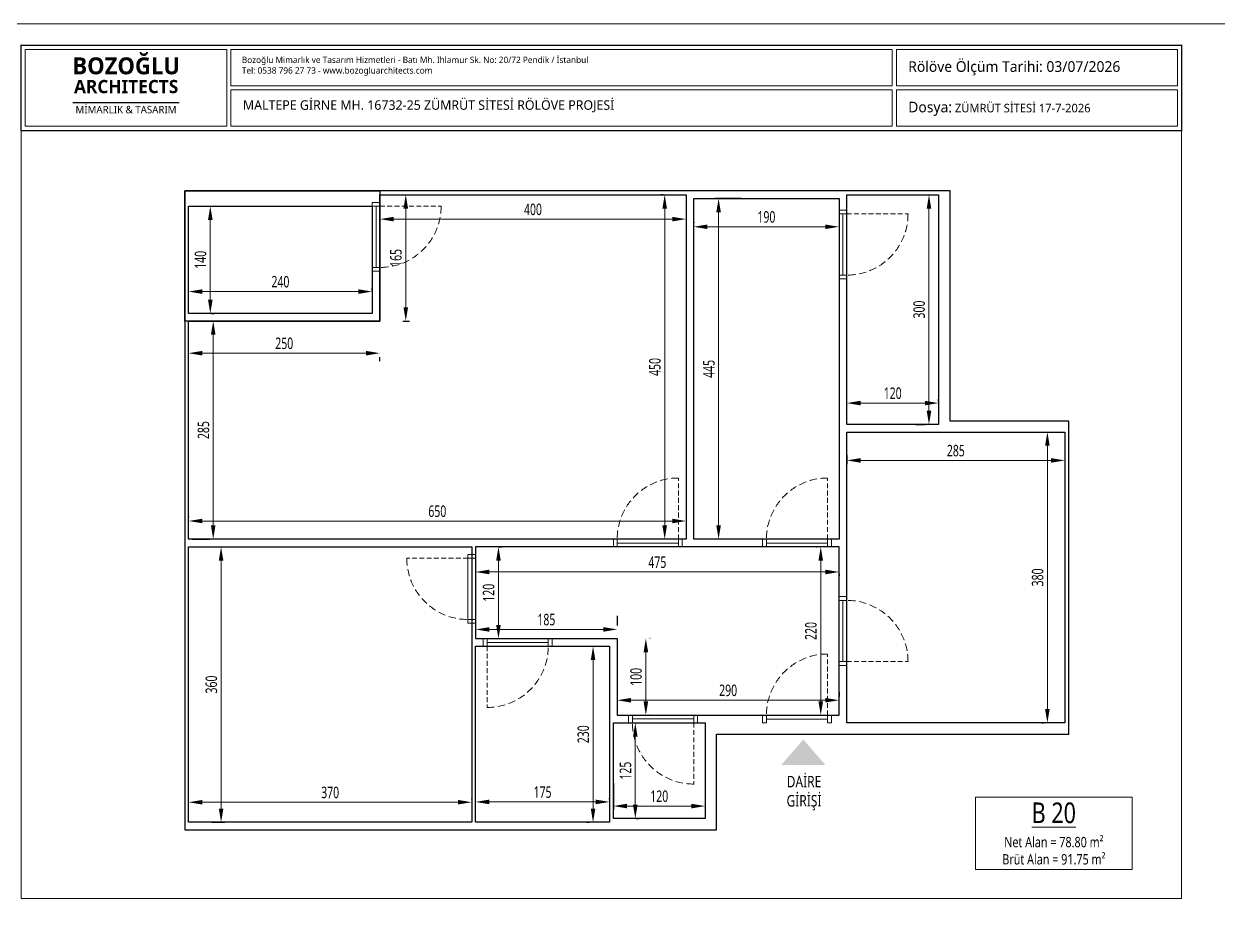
# Model space of a CAD drawing. Header units: metres. Extents: x 41905 to 73816, y -45641 to -42980.
# Drawn here: x 69031 to 70592, y -44137 to -42980 of the extents above; entities that cross this region are included whole.
import ezdxf

# ---------------------------------------------------------------- set-up
doc = ezdxf.new("R2010")
doc.units = ezdxf.units.M
doc.linetypes.add('HIDDEN2', pattern=[4.7625, 3.175, -1.5875])
for name, color, linetype, lineweight in [('A ALAN BRÜT', 5, 'Continuous', 30), ('A ANTET', 7, 'Continuous', 13), ('A DUVAR', 7, 'Continuous', 30), ('A KAPI', 11, 'Continuous', 13), ('A KAPI KESİK', 11, 'HIDDEN2', 13), ('A YAZI', 7, 'Continuous', 13)]:
    doc.layers.add(name, color=color, linetype=linetype, lineweight=lineweight)
for name, color, linetype, lineweight, true_color in [('A GİRİŞ OKU', 1, 'Continuous', 13, 0xff0000), ('A YAZDIRMA', 7, 'Continuous', 13, 0x848484), ('A ÖLÇÜ DIŞ', 1, 'Continuous', 13, 0xff0000)]:
    doc.layers.add(name, color=color, linetype=linetype, lineweight=lineweight, true_color=true_color)
doc.styles.add('HİB NORMAL', font='segoeui.ttf')
doc.styles.add('HİB Segoe Bold', font='segoeuib.ttf', dxfattribs={"width": 0.8})
doc.styles.add('HİB SEGOE Normal .7', font='segoeui.ttf', dxfattribs={"width": 0.7})
doc.styles.add('HİB Segoe Semilight .7', font='segoeuisl.ttf', dxfattribs={"width": 0.7})
doc.dimstyles.new('HİB New', dxfattribs={"dimtxt": 12, "dimasz": 18, "dimexe": 5, "dimexo": 30, "dimgap": 5, "dimtad": 1, "dimdec": 0, "dimzin": 0, "dimdsep": 46, "dimtxsty": 'HİB Segoe Semilight .7', "dimcen": 0.09, "dimclrd": 256, "dimclre": 256, "dimclrt": 256, "dimadec": 0, "dimazin": 0, "dimtfac": 1, "dimtdec": 4, "dimtix": 1, "dimtofl": 0, "dimtmove": 0, "dimatfit": 3, "dimfxl": 30, "dimfxlon": 1, "dimtvp": 1, "dimtolj": 1, "dimtzin": 0, "dimlwd": -1, "dimlwe": -3, "dimarcsym": 0})

# ---------------------------------------------------------------- blocks, each defined once
blk = doc.blocks.new('safsafsaf')
at = {"layer": 'A ANTET', "linetype": 'ByBlock', "ltscale": 100}
blk.add_line((49168, -37858.9), (52997.3, -37858.9), dxfattribs=at)
at = {"layer": 'A ANTET', "linetype": 'ByBlock', "ltscale": 100, "const_width": 4.22}
blk.add_lwpolyline([(49168, -37858.9), (52997.3, -37858.9), (52997.3, -38140.5), (49168, -38140.5)], close=True, dxfattribs=at)
at = {"layer": 'A ANTET', "linetype": 'ByBlock', "ltscale": 100}
for points in [[(52997.3, -40674.5), (49168, -40674.5), (49168, -37858.9), (52997.3, -37858.9)], [(49182.1, -37873), (49846.6, -37873), (49846.6, -38126.4), (49182.1, -38126.4)], [(49860.6, -37873), (52042.3, -37873), (52042.3, -37992.7), (49860.6, -37992.7)], [(52056.4, -37992.7), (52983.2, -37992.7), (52983.2, -37873), (52056.4, -37873)], [(49860.6, -38006.7), (52042.3, -38006.7), (52042.3, -38126.4), (49860.6, -38126.4)], [(52056.4, -38126.4), (52983.2, -38126.4), (52983.2, -38006.7), (52056.4, -38006.7)]]:
    blk.add_lwpolyline(points, close=True, dxfattribs=at)
blk.add_lwpolyline([(49337.9, -38048.6, 3.72, 3.72, 0), (49690.6, -38048.6, 0, 0, 0)], format="xyseb", dxfattribs=at)
at = {"layer": 'A YAZDIRMA', "linetype": 'ByBlock', "ltscale": 100}
blk.add_lwpolyline([(53278.8, -40744.9), (53278.8, -37788.5), (49097.6, -37788.5), (49097.6, -40744.9)], close=True, dxfattribs=at)
at = {"layer": 'A ANTET', "linetype": 'ByBlock', "ltscale": 100, "attachment_point": 1, "line_spacing_factor": 0.8, "style": 'HİB NORMAL'}
for s, insert, char_height, width in [('\\pxqc;{\\fSegoe UI Semibold|b0|i0|c162|p34;BOZOĞLU\\P\\pxqc;\\H0.7833x;ARCHITECTS\\P\\pxqc;\\H1.0213x;}', (49326, -37899.2), 55.749, 377.662), ('\\pxi-3,l4.25,qc,t4.25;MİMARLIK & TASARIM', (49291.1, -38059.2), 24.623, 415.716)]:
    blk.add_mtext(s, dxfattribs=dict(at, insert=insert, char_height=char_height, width=width))
at = {"layer": 'A ANTET', "linetype": 'ByBlock', "ltscale": 100, "attachment_point": 1, "style": 'HİB NORMAL'}
for s, insert, char_height, width in [('\\A1;\\pxql;Bozoğlu Mimarlık ve Tasarım Hizmetleri - Batı Mh. Ihlamur Sk. No: 20/72 Pendik / İstanbul\\PTel: 0538 796 27 73 - www.bozogluarchitects.com', (49896.5, -37896.8), 20.906, 1289.576), ('\\pxql;MALTEPE GİRNE MH. 16732-25 ZÜMRÜT SİTESİ RÖLÖVE PROJESİ', (49900, -38040.7), 31.359, 1361.276)]:
    blk.add_mtext(s, dxfattribs=dict(at, insert=insert, char_height=char_height, width=width))
at = {"layer": 'A ANTET', "color": 0, "linetype": 'ByBlock', "ltscale": 100, "char_height": 35.195, "width": 810.705, "attachment_point": 7, "style": 'HİB NORMAL'}
for s, insert in [('\\pxql;Rölöve Ölçüm Tarihi: 03/07/2026', (52095.2, -37958.7)), ('\\pxql;Dosya:{\\H0.8019x; ZÜMRÜT SİTESİ 17-7-2026}', (52095.2, -38092.4))]:
    blk.add_mtext(s, dxfattribs=dict(at, insert=insert))
blk = doc.blocks.new('*D18162')
at = {"layer": 'A ÖLÇÜ DIŞ', "lineweight": -3, "ltscale": 0.5}
for p, q in [((69246.4, -43623.3), (69246.4, -43624.6)), ((69896.4, -43623.3), (69896.4, -43624.6))]:
    blk.add_line(p, q, dxfattribs=at)
at = {"layer": 'A ÖLÇÜ DIŞ', "ltscale": 0.5}
blk.add_line((69264.4, -43629.6), (69878.4, -43629.6), dxfattribs=at)
at = {"layer": 'A ÖLÇÜ DIŞ'}
for points in [[(69264.4, -43626.6), (69264.4, -43632.6), (69246.4, -43629.6)], [(69878.4, -43632.6), (69878.4, -43626.6), (69896.4, -43629.6)]]:
    blk.add_solid(points, dxfattribs=at)
at = {"layer": 'Defpoints', "color": 0}
for p in [(69896.4, -43629.6), (69246.4, -43653.3), (69896.4, -43653.3)]:
    blk.add_point(p, dxfattribs=at)
at = {"layer": 'A ÖLÇÜ DIŞ', "ltscale": 0.5, "insert": (69571.4, -43616.9), "char_height": 15, "attachment_point": 5, "style": 'HİB SEGOE Normal .7'}
blk.add_mtext('\\A1;650', dxfattribs=at)
blk = doc.blocks.new('*D18163')
at = {"layer": 'A ÖLÇÜ DIŞ', "lineweight": -3, "ltscale": 0.5}
for p, q in [((69866.4, -43203.3), (69863.5, -43203.3)), ((69866.4, -43653.3), (69863.5, -43653.3))]:
    blk.add_line(p, q, dxfattribs=at)
at = {"layer": 'A ÖLÇÜ DIŞ', "ltscale": 0.5}
blk.add_line((69868.5, -43635.3), (69868.5, -43221.3), dxfattribs=at)
at = {"layer": 'A ÖLÇÜ DIŞ'}
for points in [[(69871.5, -43221.3), (69865.5, -43221.3), (69868.5, -43203.3)], [(69865.5, -43635.3), (69871.5, -43635.3), (69868.5, -43653.3)]]:
    blk.add_solid(points, dxfattribs=at)
at = {"layer": 'Defpoints', "color": 0}
for p in [(69868.5, -43203.3), (69896.4, -43203.3), (69896.4, -43653.3)]:
    blk.add_point(p, dxfattribs=at)
at = {"layer": 'A ÖLÇÜ DIŞ', "ltscale": 0.5, "insert": (69855.7, -43428.3), "char_height": 15, "attachment_point": 5, "rotation": 90, "style": 'HİB SEGOE Normal .7'}
blk.add_mtext('\\A1;450', dxfattribs=at)
blk = doc.blocks.new('*D18164')
at = {"layer": 'A ÖLÇÜ DIŞ', "lineweight": -3, "ltscale": 0.5}
for p, q in [((69496.4, -43233.3), (69496.4, -43240.1)), ((69896.4, -43233.3), (69896.4, -43240.1))]:
    blk.add_line(p, q, dxfattribs=at)
at = {"layer": 'A ÖLÇÜ DIŞ', "ltscale": 0.5}
blk.add_line((69878.4, -43235.1), (69514.4, -43235.1), dxfattribs=at)
at = {"layer": 'A ÖLÇÜ DIŞ'}
for points in [[(69514.4, -43232.1), (69514.4, -43238.1), (69496.4, -43235.1)], [(69878.4, -43238.1), (69878.4, -43232.1), (69896.4, -43235.1)]]:
    blk.add_solid(points, dxfattribs=at)
at = {"layer": 'Defpoints', "color": 0}
for p in [(69496.4, -43203.3), (69896.4, -43203.3), (69496.4, -43235.1)]:
    blk.add_point(p, dxfattribs=at)
at = {"layer": 'A ÖLÇÜ DIŞ', "ltscale": 0.5, "insert": (69696.4, -43222.4), "char_height": 15, "attachment_point": 5, "style": 'HİB SEGOE Normal .7'}
blk.add_mtext('\\A1;400', dxfattribs=at)
blk = doc.blocks.new('*D18165')
at = {"layer": 'A ÖLÇÜ DIŞ', "lineweight": -3, "ltscale": 0.5}
for p, q in [((69526.4, -43203.3), (69535.2, -43203.3)), ((69526.4, -43368.3), (69535.2, -43368.3))]:
    blk.add_line(p, q, dxfattribs=at)
at = {"layer": 'A ÖLÇÜ DIŞ', "ltscale": 0.5}
blk.add_line((69530.2, -43221.3), (69530.2, -43350.3), dxfattribs=at)
at = {"layer": 'A ÖLÇÜ DIŞ'}
for points in [[(69533.2, -43221.3), (69527.2, -43221.3), (69530.2, -43203.3)], [(69527.2, -43350.3), (69533.2, -43350.3), (69530.2, -43368.3)]]:
    blk.add_solid(points, dxfattribs=at)
at = {"layer": 'Defpoints', "color": 0}
for p in [(69496.4, -43203.3), (69496.4, -43368.3), (69530.2, -43368.3)]:
    blk.add_point(p, dxfattribs=at)
at = {"layer": 'A ÖLÇÜ DIŞ', "ltscale": 0.5, "insert": (69517.4, -43285.8), "char_height": 15, "attachment_point": 5, "rotation": 90, "style": 'HİB SEGOE Normal .7'}
blk.add_mtext('\\A1;165', dxfattribs=at)
blk = doc.blocks.new('*D18166')
at = {"layer": 'A ÖLÇÜ DIŞ', "lineweight": -3, "ltscale": 0.5}
for p, q in [((69246.4, -43420.6), (69246.4, -43415.3)), ((69496.4, -43420.6), (69496.4, -43415.3))]:
    blk.add_line(p, q, dxfattribs=at)
at = {"layer": 'A ÖLÇÜ DIŞ', "ltscale": 0.5}
blk.add_line((69478.4, -43410.3), (69264.4, -43410.3), dxfattribs=at)
at = {"layer": 'A ÖLÇÜ DIŞ'}
for points in [[(69264.4, -43407.3), (69264.4, -43413.3), (69246.4, -43410.3)], [(69478.4, -43413.3), (69478.4, -43407.3), (69496.4, -43410.3)]]:
    blk.add_solid(points, dxfattribs=at)
at = {"layer": 'Defpoints', "color": 0}
for p in [(69246.4, -43390.6), (69496.4, -43390.6), (69246.4, -43410.3)]:
    blk.add_point(p, dxfattribs=at)
at = {"layer": 'A ÖLÇÜ DIŞ', "ltscale": 0.5, "insert": (69371.4, -43397.5), "char_height": 15, "attachment_point": 5, "style": 'HİB SEGOE Normal .7'}
blk.add_mtext('\\A1;250', dxfattribs=at)
blk = doc.blocks.new('*D18167')
at = {"layer": 'A ÖLÇÜ DIŞ', "lineweight": -3, "ltscale": 0.5}
for p, q in [((69246.4, -43328.3), (69246.4, -43324.8)), ((69486.4, -43328.3), (69486.4, -43324.8))]:
    blk.add_line(p, q, dxfattribs=at)
at = {"layer": 'A ÖLÇÜ DIŞ', "ltscale": 0.5}
blk.add_line((69264.4, -43329.8), (69468.4, -43329.8), dxfattribs=at)
at = {"layer": 'A ÖLÇÜ DIŞ'}
for points in [[(69264.4, -43326.8), (69264.4, -43332.8), (69246.4, -43329.8)], [(69468.4, -43332.8), (69468.4, -43326.8), (69486.4, -43329.8)]]:
    blk.add_solid(points, dxfattribs=at)
at = {"layer": 'Defpoints', "color": 0}
for p in [(69486.4, -43329.8), (69246.4, -43358.3), (69486.4, -43358.3)]:
    blk.add_point(p, dxfattribs=at)
at = {"layer": 'A ÖLÇÜ DIŞ', "ltscale": 0.5, "insert": (69366.4, -43317), "char_height": 15, "attachment_point": 5, "style": 'HİB SEGOE Normal .7'}
blk.add_mtext('\\A1;240', dxfattribs=at)
blk = doc.blocks.new('*D18168')
at = {"layer": 'A ÖLÇÜ DIŞ', "lineweight": -3, "ltscale": 0.5}
for p, q in [((69276.4, -43218.3), (69279.8, -43218.3)), ((69276.4, -43358.3), (69279.8, -43358.3))]:
    blk.add_line(p, q, dxfattribs=at)
at = {"layer": 'A ÖLÇÜ DIŞ', "ltscale": 0.5}
blk.add_line((69274.8, -43236.3), (69274.8, -43340.3), dxfattribs=at)
at = {"layer": 'A ÖLÇÜ DIŞ'}
for points in [[(69277.8, -43236.3), (69271.8, -43236.3), (69274.8, -43218.3)], [(69271.8, -43340.3), (69277.8, -43340.3), (69274.8, -43358.3)]]:
    blk.add_solid(points, dxfattribs=at)
at = {"layer": 'Defpoints', "color": 0}
for p in [(69246.4, -43218.3), (69246.4, -43358.3), (69274.8, -43358.3)]:
    blk.add_point(p, dxfattribs=at)
at = {"layer": 'A ÖLÇÜ DIŞ', "ltscale": 0.5, "insert": (69262, -43288.3), "char_height": 15, "attachment_point": 5, "rotation": 90, "style": 'HİB SEGOE Normal .7'}
blk.add_mtext('\\A1;140', dxfattribs=at)
blk = doc.blocks.new('*D18169')
at = {"layer": 'A ÖLÇÜ DIŞ', "lineweight": -3, "ltscale": 0.5}
for p, q in [((69906.4, -43238.9), (69906.4, -43240.1)), ((70096.4, -43238.9), (70096.4, -43240.1))]:
    blk.add_line(p, q, dxfattribs=at)
at = {"layer": 'A ÖLÇÜ DIŞ', "ltscale": 0.5}
blk.add_line((69924.4, -43245.1), (70078.4, -43245.1), dxfattribs=at)
at = {"layer": 'A ÖLÇÜ DIŞ'}
for points in [[(69924.4, -43242.1), (69924.4, -43248.1), (69906.4, -43245.1)], [(70078.4, -43248.1), (70078.4, -43242.1), (70096.4, -43245.1)]]:
    blk.add_solid(points, dxfattribs=at)
at = {"layer": 'Defpoints', "color": 0}
for p in [(70096.4, -43245.1), (69906.4, -43268.9), (70096.4, -43268.9)]:
    blk.add_point(p, dxfattribs=at)
at = {"layer": 'A ÖLÇÜ DIŞ', "ltscale": 0.5, "insert": (70001.4, -43232.3), "char_height": 15, "attachment_point": 5, "style": 'HİB SEGOE Normal .7'}
blk.add_mtext('\\A1;190', dxfattribs=at)
blk = doc.blocks.new('*D18170')
at = {"layer": 'A ÖLÇÜ DIŞ', "lineweight": -3, "ltscale": 0.5}
for p, q in [((69968.9, -43208.3), (69933.9, -43208.3)), ((69968.9, -43653.3), (69933.9, -43653.3))]:
    blk.add_line(p, q, dxfattribs=at)
at = {"layer": 'A ÖLÇÜ DIŞ', "ltscale": 0.5}
blk.add_line((69938.9, -43635.3), (69938.9, -43226.3), dxfattribs=at)
at = {"layer": 'A ÖLÇÜ DIŞ'}
for points in [[(69941.9, -43226.3), (69935.9, -43226.3), (69938.9, -43208.3)], [(69935.9, -43635.3), (69941.9, -43635.3), (69938.9, -43653.3)]]:
    blk.add_solid(points, dxfattribs=at)
at = {"layer": 'Defpoints', "color": 0}
for p in [(69938.9, -43208.3), (70096.4, -43208.3), (70096.4, -43653.3)]:
    blk.add_point(p, dxfattribs=at)
at = {"layer": 'A ÖLÇÜ DIŞ', "ltscale": 0.5, "insert": (69926.3, -43430.8), "char_height": 15, "attachment_point": 5, "rotation": 90, "style": 'HİB SEGOE Normal .7'}
blk.add_mtext('\\A1;445', dxfattribs=at)
blk = doc.blocks.new('*D18171')
at = {"layer": 'A ÖLÇÜ DIŞ', "lineweight": -3, "ltscale": 0.5}
for p, q in [((70196.4, -43203.3), (70208.8, -43203.3)), ((70196.4, -43503.3), (70208.8, -43503.3))]:
    blk.add_line(p, q, dxfattribs=at)
at = {"layer": 'A ÖLÇÜ DIŞ', "ltscale": 0.5}
blk.add_line((70213.8, -43221.3), (70213.8, -43485.3), dxfattribs=at)
at = {"layer": 'A ÖLÇÜ DIŞ'}
for points in [[(70216.8, -43221.3), (70210.8, -43221.3), (70213.8, -43203.3)], [(70210.8, -43485.3), (70216.8, -43485.3), (70213.8, -43503.3)]]:
    blk.add_solid(points, dxfattribs=at)
at = {"layer": 'Defpoints', "color": 0}
for p in [(70226.4, -43203.3), (70213.8, -43503.3), (70226.4, -43503.3)]:
    blk.add_point(p, dxfattribs=at)
at = {"layer": 'A ÖLÇÜ DIŞ', "ltscale": 0.5, "insert": (70201, -43353.3), "char_height": 15, "attachment_point": 5, "rotation": 90, "style": 'HİB SEGOE Normal .7'}
blk.add_mtext('\\A1;300', dxfattribs=at)
blk = doc.blocks.new('*D18172')
at = {"layer": 'A ÖLÇÜ DIŞ', "lineweight": -3, "ltscale": 0.5}
for p, q in [((70106.4, -43473.3), (70106.4, -43470.5)), ((70226.4, -43473.3), (70226.4, -43470.5))]:
    blk.add_line(p, q, dxfattribs=at)
at = {"layer": 'A ÖLÇÜ DIŞ', "ltscale": 0.5}
blk.add_line((70124.4, -43475.5), (70208.4, -43475.5), dxfattribs=at)
at = {"layer": 'A ÖLÇÜ DIŞ'}
for points in [[(70124.4, -43472.5), (70124.4, -43478.5), (70106.4, -43475.5)], [(70208.4, -43478.5), (70208.4, -43472.5), (70226.4, -43475.5)]]:
    blk.add_solid(points, dxfattribs=at)
at = {"layer": 'Defpoints', "color": 0}
for p in [(70226.4, -43475.5), (70106.4, -43503.3), (70226.4, -43503.3)]:
    blk.add_point(p, dxfattribs=at)
at = {"layer": 'A ÖLÇÜ DIŞ', "ltscale": 0.5, "insert": (70166.4, -43462.7), "char_height": 15, "attachment_point": 5, "style": 'HİB SEGOE Normal .7'}
blk.add_mtext('\\A1;120', dxfattribs=at)
blk = doc.blocks.new('*D18173')
at = {"layer": 'A ÖLÇÜ DIŞ', "lineweight": -3, "ltscale": 0.5}
for p, q in [((70106.4, -43543.3), (70106.4, -43555.4)), ((70391.4, -43543.3), (70391.4, -43555.4))]:
    blk.add_line(p, q, dxfattribs=at)
at = {"layer": 'A ÖLÇÜ DIŞ', "ltscale": 0.5}
blk.add_line((70124.4, -43550.4), (70373.4, -43550.4), dxfattribs=at)
at = {"layer": 'A ÖLÇÜ DIŞ'}
for points in [[(70124.4, -43547.4), (70124.4, -43553.4), (70106.4, -43550.4)], [(70373.4, -43553.4), (70373.4, -43547.4), (70391.4, -43550.4)]]:
    blk.add_solid(points, dxfattribs=at)
at = {"layer": 'Defpoints', "color": 0}
for p in [(70106.4, -43513.3), (70391.4, -43513.3), (70391.4, -43550.4)]:
    blk.add_point(p, dxfattribs=at)
at = {"layer": 'A ÖLÇÜ DIŞ', "ltscale": 0.5, "insert": (70248.9, -43537.7), "char_height": 15, "attachment_point": 5, "style": 'HİB SEGOE Normal .7'}
blk.add_mtext('\\A1;285', dxfattribs=at)
blk = doc.blocks.new('*D18174')
at = {"layer": 'A ÖLÇÜ DIŞ', "lineweight": -3, "ltscale": 0.5}
for p, q in [((70361.4, -43513.3), (70363.5, -43513.3)), ((70361.4, -43893.3), (70363.5, -43893.3))]:
    blk.add_line(p, q, dxfattribs=at)
at = {"layer": 'A ÖLÇÜ DIŞ', "ltscale": 0.5}
blk.add_line((70368.5, -43531.3), (70368.5, -43875.3), dxfattribs=at)
at = {"layer": 'A ÖLÇÜ DIŞ'}
for points in [[(70371.5, -43531.3), (70365.5, -43531.3), (70368.5, -43513.3)], [(70365.5, -43875.3), (70371.5, -43875.3), (70368.5, -43893.3)]]:
    blk.add_solid(points, dxfattribs=at)
at = {"layer": 'Defpoints', "color": 0}
for p in [(70391.4, -43513.3), (70368.5, -43893.3), (70391.4, -43893.3)]:
    blk.add_point(p, dxfattribs=at)
at = {"layer": 'A ÖLÇÜ DIŞ', "ltscale": 0.5, "insert": (70355.8, -43703.3), "char_height": 15, "attachment_point": 5, "rotation": 90, "style": 'HİB SEGOE Normal .7'}
blk.add_mtext('\\A1;380', dxfattribs=at)
blk = doc.blocks.new('*D18175')
at = {"layer": 'A ÖLÇÜ DIŞ', "lineweight": -3, "ltscale": 0.5}
for p, q in [((69621.4, -43698.8), (69621.4, -43701.2)), ((70096.4, -43698.8), (70096.4, -43701.2))]:
    blk.add_line(p, q, dxfattribs=at)
at = {"layer": 'A ÖLÇÜ DIŞ', "ltscale": 0.5}
blk.add_line((70078.4, -43696.2), (69639.4, -43696.2), dxfattribs=at)
at = {"layer": 'A ÖLÇÜ DIŞ'}
for points in [[(69639.4, -43693.2), (69639.4, -43699.2), (69621.4, -43696.2)], [(70078.4, -43699.2), (70078.4, -43693.2), (70096.4, -43696.2)]]:
    blk.add_solid(points, dxfattribs=at)
at = {"layer": 'Defpoints', "color": 0}
for p in [(69621.4, -43668.8), (70096.4, -43668.8), (69621.4, -43696.2)]:
    blk.add_point(p, dxfattribs=at)
at = {"layer": 'A ÖLÇÜ DIŞ', "ltscale": 0.5, "insert": (69858.9, -43683.5), "char_height": 15, "attachment_point": 5, "style": 'HİB SEGOE Normal .7'}
blk.add_mtext('\\A1;475', dxfattribs=at)
blk = doc.blocks.new('*D18176')
at = {"layer": 'A ÖLÇÜ DIŞ', "lineweight": -3, "ltscale": 0.5}
for p, q in [((69651.4, -43663.3), (69656.3, -43663.3)), ((69651.4, -43783.3), (69656.3, -43783.3))]:
    blk.add_line(p, q, dxfattribs=at)
at = {"layer": 'A ÖLÇÜ DIŞ', "ltscale": 0.5}
blk.add_line((69651.3, -43681.3), (69651.3, -43765.3), dxfattribs=at)
at = {"layer": 'A ÖLÇÜ DIŞ'}
for points in [[(69654.3, -43681.3), (69648.3, -43681.3), (69651.3, -43663.3)], [(69648.3, -43765.3), (69654.3, -43765.3), (69651.3, -43783.3)]]:
    blk.add_solid(points, dxfattribs=at)
at = {"layer": 'Defpoints', "color": 0}
for p in [(69621.4, -43663.3), (69621.4, -43783.3), (69651.3, -43783.3)]:
    blk.add_point(p, dxfattribs=at)
at = {"layer": 'A ÖLÇÜ DIŞ', "ltscale": 0.5, "insert": (69638.5, -43723.3), "char_height": 15, "attachment_point": 5, "rotation": 90, "style": 'HİB SEGOE Normal .7'}
blk.add_mtext('\\A1;120', dxfattribs=at)
blk = doc.blocks.new('*D18177')
at = {"layer": 'A ÖLÇÜ DIŞ', "lineweight": -3, "ltscale": 0.5}
for p, q in [((69621.4, -43753.3), (69621.4, -43766.3)), ((69806.4, -43753.3), (69806.4, -43766.3))]:
    blk.add_line(p, q, dxfattribs=at)
at = {"layer": 'A ÖLÇÜ DIŞ', "ltscale": 0.5}
blk.add_line((69639.4, -43771.3), (69788.4, -43771.3), dxfattribs=at)
at = {"layer": 'A ÖLÇÜ DIŞ'}
for points in [[(69639.4, -43768.3), (69639.4, -43774.3), (69621.4, -43771.3)], [(69788.4, -43774.3), (69788.4, -43768.3), (69806.4, -43771.3)]]:
    blk.add_solid(points, dxfattribs=at)
at = {"layer": 'Defpoints', "color": 0}
for p in [(69621.4, -43783.3), (69806.4, -43771.3), (69806.4, -43783.3)]:
    blk.add_point(p, dxfattribs=at)
at = {"layer": 'A ÖLÇÜ DIŞ', "ltscale": 0.5, "insert": (69713.9, -43758.5), "char_height": 15, "attachment_point": 5, "style": 'HİB SEGOE Normal .7'}
blk.add_mtext('\\A1;185', dxfattribs=at)
blk = doc.blocks.new('*D18178')
at = {"layer": 'A ÖLÇÜ DIŞ', "lineweight": -3, "ltscale": 0.5}
for p, q in [((69849.6, -43783.3), (69848.9, -43783.3)), ((69849.6, -43883.3), (69848.9, -43883.3))]:
    blk.add_line(p, q, dxfattribs=at)
at = {"layer": 'A ÖLÇÜ DIŞ', "ltscale": 0.5}
blk.add_line((69843.9, -43801.3), (69843.9, -43865.3), dxfattribs=at)
at = {"layer": 'A ÖLÇÜ DIŞ'}
for points in [[(69846.9, -43801.3), (69840.9, -43801.3), (69843.9, -43783.3)], [(69840.9, -43865.3), (69846.9, -43865.3), (69843.9, -43883.3)]]:
    blk.add_solid(points, dxfattribs=at)
at = {"layer": 'Defpoints', "color": 0}
for p in [(69819.6, -43783.3), (69819.6, -43883.3), (69843.9, -43883.3)]:
    blk.add_point(p, dxfattribs=at)
at = {"layer": 'A ÖLÇÜ DIŞ', "ltscale": 0.5, "insert": (69831.1, -43833.3), "char_height": 15, "attachment_point": 5, "rotation": 90, "style": 'HİB SEGOE Normal .7'}
blk.add_mtext('\\A1;100', dxfattribs=at)
blk = doc.blocks.new('*D18179')
at = {"layer": 'A ÖLÇÜ DIŞ', "lineweight": -3, "ltscale": 0.5}
for p, q in [((69806.4, -43853.3), (69806.4, -43858.8)), ((70096.4, -43853.3), (70096.4, -43858.8))]:
    blk.add_line(p, q, dxfattribs=at)
at = {"layer": 'A ÖLÇÜ DIŞ', "ltscale": 0.5}
blk.add_line((69824.4, -43863.8), (70078.4, -43863.8), dxfattribs=at)
at = {"layer": 'A ÖLÇÜ DIŞ'}
for points in [[(69824.4, -43860.8), (69824.4, -43866.8), (69806.4, -43863.8)], [(70078.4, -43866.8), (70078.4, -43860.8), (70096.4, -43863.8)]]:
    blk.add_solid(points, dxfattribs=at)
at = {"layer": 'Defpoints', "color": 0}
for p in [(70096.4, -43863.8), (69806.4, -43883.3), (70096.4, -43883.3)]:
    blk.add_point(p, dxfattribs=at)
at = {"layer": 'A ÖLÇÜ DIŞ', "ltscale": 0.5, "insert": (69951.4, -43851), "char_height": 15, "attachment_point": 5, "style": 'HİB SEGOE Normal .7'}
blk.add_mtext('\\A1;290', dxfattribs=at)
blk = doc.blocks.new('*D18180')
at = {"layer": 'A ÖLÇÜ DIŞ', "lineweight": -3, "ltscale": 0.5}
for p, q in [((70066.4, -43663.3), (70067.4, -43663.3)), ((70066.4, -43883.3), (70067.4, -43883.3))]:
    blk.add_line(p, q, dxfattribs=at)
at = {"layer": 'A ÖLÇÜ DIŞ', "ltscale": 0.5}
blk.add_line((70072.4, -43865.3), (70072.4, -43681.3), dxfattribs=at)
at = {"layer": 'A ÖLÇÜ DIŞ'}
for points in [[(70075.4, -43681.3), (70069.4, -43681.3), (70072.4, -43663.3)], [(70069.4, -43865.3), (70075.4, -43865.3), (70072.4, -43883.3)]]:
    blk.add_solid(points, dxfattribs=at)
at = {"layer": 'Defpoints', "color": 0}
for p in [(70072.4, -43663.3), (70096.4, -43663.3), (70096.4, -43883.3)]:
    blk.add_point(p, dxfattribs=at)
at = {"layer": 'A ÖLÇÜ DIŞ', "ltscale": 0.5, "insert": (70059.6, -43773.3), "char_height": 15, "attachment_point": 5, "rotation": 90, "style": 'HİB SEGOE Normal .7'}
blk.add_mtext('\\A1;220', dxfattribs=at)
blk = doc.blocks.new('*D18181')
at = {"layer": 'A ÖLÇÜ DIŞ', "lineweight": -3, "ltscale": 0.5}
for p, q in [((69801.4, -43972.1), (69801.4, -44007.1)), ((69921.4, -43972.1), (69921.4, -44007.1))]:
    blk.add_line(p, q, dxfattribs=at)
at = {"layer": 'A ÖLÇÜ DIŞ', "ltscale": 0.5}
blk.add_line((69819.4, -44002.1), (69903.4, -44002.1), dxfattribs=at)
at = {"layer": 'A ÖLÇÜ DIŞ'}
for points in [[(69819.4, -43999.1), (69819.4, -44005.1), (69801.4, -44002.1)], [(69903.4, -44005.1), (69903.4, -43999.1), (69921.4, -44002.1)]]:
    blk.add_solid(points, dxfattribs=at)
at = {"layer": 'Defpoints', "color": 0}
for p in [(69801.4, -43893.3), (69921.4, -43893.3), (69921.4, -44002.1)]:
    blk.add_point(p, dxfattribs=at)
at = {"layer": 'A ÖLÇÜ DIŞ', "ltscale": 0.5, "insert": (69861.4, -43989.3), "char_height": 15, "attachment_point": 5, "style": 'HİB SEGOE Normal .7'}
blk.add_mtext('\\A1;120', dxfattribs=at)
blk = doc.blocks.new('*D18182')
at = {"layer": 'A ÖLÇÜ DIŞ', "lineweight": -3, "ltscale": 0.5}
for p, q in [((69831.4, -43893.3), (69835.1, -43893.3)), ((69831.4, -44018.3), (69835.1, -44018.3))]:
    blk.add_line(p, q, dxfattribs=at)
at = {"layer": 'A ÖLÇÜ DIŞ', "ltscale": 0.5}
blk.add_line((69830.1, -44000.3), (69830.1, -43911.3), dxfattribs=at)
at = {"layer": 'A ÖLÇÜ DIŞ'}
for points in [[(69833.1, -43911.3), (69827.1, -43911.3), (69830.1, -43893.3)], [(69827.1, -44000.3), (69833.1, -44000.3), (69830.1, -44018.3)]]:
    blk.add_solid(points, dxfattribs=at)
at = {"layer": 'Defpoints', "color": 0}
for p in [(69801.4, -43893.3), (69830.1, -43893.3), (69801.4, -44018.3)]:
    blk.add_point(p, dxfattribs=at)
at = {"layer": 'A ÖLÇÜ DIŞ', "ltscale": 0.5, "insert": (69817.3, -43955.8), "char_height": 15, "attachment_point": 5, "rotation": 90, "style": 'HİB SEGOE Normal .7'}
blk.add_mtext('\\A1;125', dxfattribs=at)
blk = doc.blocks.new('*D18183')
at = {"layer": 'A ÖLÇÜ DIŞ', "lineweight": -3, "ltscale": 0.5}
for p, q in [((69766.4, -43793.3), (69769.9, -43793.3)), ((69766.4, -44023.3), (69769.9, -44023.3))]:
    blk.add_line(p, q, dxfattribs=at)
at = {"layer": 'A ÖLÇÜ DIŞ', "ltscale": 0.5}
blk.add_line((69774.9, -43811.3), (69774.9, -44005.3), dxfattribs=at)
at = {"layer": 'A ÖLÇÜ DIŞ'}
for points in [[(69777.9, -43811.3), (69771.9, -43811.3), (69774.9, -43793.3)], [(69771.9, -44005.3), (69777.9, -44005.3), (69774.9, -44023.3)]]:
    blk.add_solid(points, dxfattribs=at)
at = {"layer": 'Defpoints', "color": 0}
for p in [(69796.4, -43793.3), (69774.9, -44023.3), (69796.4, -44023.3)]:
    blk.add_point(p, dxfattribs=at)
at = {"layer": 'A ÖLÇÜ DIŞ', "ltscale": 0.5, "insert": (69762.2, -43908.3), "char_height": 15, "attachment_point": 5, "rotation": 90, "style": 'HİB SEGOE Normal .7'}
blk.add_mtext('\\A1;230', dxfattribs=at)
blk = doc.blocks.new('*D18184')
at = {"layer": 'A ÖLÇÜ DIŞ', "lineweight": -3, "ltscale": 0.5}
for p, q in [((69621.4, -43993.3), (69621.4, -43991.7)), ((69796.4, -43993.3), (69796.4, -43991.7))]:
    blk.add_line(p, q, dxfattribs=at)
at = {"layer": 'A ÖLÇÜ DIŞ', "ltscale": 0.5}
blk.add_line((69778.4, -43996.7), (69639.4, -43996.7), dxfattribs=at)
at = {"layer": 'A ÖLÇÜ DIŞ'}
for points in [[(69639.4, -43993.7), (69639.4, -43999.7), (69621.4, -43996.7)], [(69778.4, -43999.7), (69778.4, -43993.7), (69796.4, -43996.7)]]:
    blk.add_solid(points, dxfattribs=at)
at = {"layer": 'Defpoints', "color": 0}
for p in [(69621.4, -43996.7), (69621.4, -44023.3), (69796.4, -44023.3)]:
    blk.add_point(p, dxfattribs=at)
at = {"layer": 'A ÖLÇÜ DIŞ', "ltscale": 0.5, "insert": (69708.9, -43983.9), "char_height": 15, "attachment_point": 5, "style": 'HİB SEGOE Normal .7'}
blk.add_mtext('\\A1;175', dxfattribs=at)
blk = doc.blocks.new('*D18185')
at = {"layer": 'A ÖLÇÜ DIŞ', "lineweight": -3, "ltscale": 0.5}
for p, q in [((69246.4, -43993.3), (69246.4, -43992.1)), ((69616.4, -43993.3), (69616.4, -43992.1))]:
    blk.add_line(p, q, dxfattribs=at)
at = {"layer": 'A ÖLÇÜ DIŞ', "ltscale": 0.5}
blk.add_line((69598.4, -43997.1), (69264.4, -43997.1), dxfattribs=at)
at = {"layer": 'A ÖLÇÜ DIŞ'}
for points in [[(69264.4, -43994.1), (69264.4, -44000.1), (69246.4, -43997.1)], [(69598.4, -44000.1), (69598.4, -43994.1), (69616.4, -43997.1)]]:
    blk.add_solid(points, dxfattribs=at)
at = {"layer": 'Defpoints', "color": 0}
for p in [(69246.4, -43997.1), (69246.4, -44023.3), (69616.4, -44023.3)]:
    blk.add_point(p, dxfattribs=at)
at = {"layer": 'A ÖLÇÜ DIŞ', "ltscale": 0.5, "insert": (69431.4, -43984.4), "char_height": 15, "attachment_point": 5, "style": 'HİB SEGOE Normal .7'}
blk.add_mtext('\\A1;370', dxfattribs=at)
blk = doc.blocks.new('*D18186')
at = {"layer": 'A ÖLÇÜ DIŞ', "lineweight": -3, "ltscale": 0.5}
for p, q in [((69276.4, -43663.3), (69293.9, -43663.3)), ((69276.4, -44023.3), (69293.9, -44023.3))]:
    blk.add_line(p, q, dxfattribs=at)
at = {"layer": 'A ÖLÇÜ DIŞ', "ltscale": 0.5}
blk.add_line((69288.9, -44005.3), (69288.9, -43681.3), dxfattribs=at)
at = {"layer": 'A ÖLÇÜ DIŞ'}
for points in [[(69291.9, -43681.3), (69285.9, -43681.3), (69288.9, -43663.3)], [(69285.9, -44005.3), (69291.9, -44005.3), (69288.9, -44023.3)]]:
    blk.add_solid(points, dxfattribs=at)
at = {"layer": 'Defpoints', "color": 0}
for p in [(69246.4, -43663.3), (69288.9, -43663.3), (69246.4, -44023.3)]:
    blk.add_point(p, dxfattribs=at)
at = {"layer": 'A ÖLÇÜ DIŞ', "ltscale": 0.5, "insert": (69276.2, -43843.3), "char_height": 15, "attachment_point": 5, "rotation": 90, "style": 'HİB SEGOE Normal .7'}
blk.add_mtext('\\A1;360', dxfattribs=at)
blk = doc.blocks.new('*D18187')
at = {"layer": 'A ÖLÇÜ DIŞ', "lineweight": -3, "ltscale": 0.5}
for p, q in [((69251.3, -43368.3), (69273.6, -43368.3)), ((69251.3, -43653.3), (69273.6, -43653.3))]:
    blk.add_line(p, q, dxfattribs=at)
at = {"layer": 'A ÖLÇÜ DIŞ', "ltscale": 0.5}
blk.add_line((69278.6, -43635.3), (69278.6, -43386.3), dxfattribs=at)
at = {"layer": 'A ÖLÇÜ DIŞ'}
for points in [[(69281.6, -43386.3), (69275.6, -43386.3), (69278.6, -43368.3)], [(69275.6, -43635.3), (69281.6, -43635.3), (69278.6, -43653.3)]]:
    blk.add_solid(points, dxfattribs=at)
at = {"layer": 'Defpoints', "color": 0}
for p in [(69278.6, -43368.3), (69281.3, -43368.3), (69281.3, -43653.3)]:
    blk.add_point(p, dxfattribs=at)
at = {"layer": 'A ÖLÇÜ DIŞ', "ltscale": 0.5, "insert": (69265.9, -43510.8), "char_height": 15, "attachment_point": 5, "rotation": 90, "style": 'HİB SEGOE Normal .7'}
blk.add_mtext('\\A1;285', dxfattribs=at)
blk = doc.blocks.new('KAPI 90X10')
at = {"layer": 'A KAPI', "color": 0}
for points in [[(5, 10), (0, 10), (0, 0), (5, 0)], [(85, 5), (85, 10), (5, 10), (5, 5)], [(90, 10), (85, 10), (85, 0), (90, 0)]]:
    blk.add_lwpolyline(points, close=True, dxfattribs=at)
at = {"layer": 'A KAPI KESİK', "color": 0, "ltscale": 2}
blk.add_line((85, 10), (85, 90), dxfattribs=at)
at = {"layer": 'A KAPI KESİK', "color": 0, "ltscale": 3}
blk.add_arc((85, 10), 80, 90, 180, dxfattribs=at)
at = {"layer": 'A YAZI', "color": 0, "style": 'HİB Segoe Semilight .7', "width": 0.7}
blk.add_attdef('KAPI_NO', (76.6, 23.8), '', height=12, rotation=90, dxfattribs=at)

msp = doc.modelspace()

# ---------------------------------------------------------------- hatches: boundary and pattern name
at = {"layer": 'A GİRİŞ OKU', "ltscale": 100, "transparency": 33554687}
h = msp.add_hatch(color=256, dxfattribs=at)
h.dxf.hatch_style = 1
h.paths.add_polyline_path([(70020.8, -43948.4), (70078.5, -43948.4), (70049.6, -43915.1)])

# ---------------------------------------------------------------- linework, layer by layer
at = {"layer": 'A ALAN BRÜT', "ltscale": 0.5}
msp.add_lwpolyline([(70396.4, -43908.3), (70396.4, -43499.2), (70241.4, -43499.2), (70241.4, -43198.3), (69241.4, -43198.3), (69241.4, -44033.3), (69936.4, -44033.3), (69936.4, -43908.3)], close=True, dxfattribs=at)
at = {"layer": 'A DUVAR', "ltscale": 0.5}
for points in [[(69241.4, -43368.3), (69241.4, -43198.3), (69496.4, -43198.3), (69496.4, -43368.3)], [(69246.4, -43653.3), (69246.4, -43368.3), (69496.4, -43368.3), (69496.4, -43203.3), (69896.4, -43203.3), (69896.4, -43653.3)], [(70106.4, -43503.3), (70106.4, -43203.3), (70226.4, -43203.3), (70226.4, -43503.3)], [(69246.4, -43358.3), (69246.4, -43218.3), (69486.4, -43218.3), (69486.4, -43358.3)], [(69906.4, -43653.3), (69906.4, -43208.3), (70096.4, -43208.3), (70096.4, -43653.3)], [(70106.4, -43893.3), (70106.4, -43513.3), (70391.4, -43513.3), (70391.4, -43893.3)], [(69246.4, -44023.3), (69246.4, -43663.3), (69616.4, -43663.3), (69616.4, -44023.3)], [(70096.4, -43883.3), (70096.4, -43663.3), (69621.4, -43663.3), (69621.4, -43783.3), (69806.4, -43783.3), (69806.4, -43883.3)], [(69621.4, -44023.3), (69621.4, -43793.3), (69796.4, -43793.3), (69796.4, -44023.3)], [(69801.4, -44018.3), (69801.4, -43893.3), (69921.4, -43893.3), (69921.4, -44018.3)]]:
    msp.add_lwpolyline(points, close=True, dxfattribs=at)

# ---------------------------------------------------------------- block references
at = {"layer": 'A ANTET', "ltscale": 0.5, "xscale": 0.396, "yscale": 0.396, "zscale": 0.396}
msp.add_blockref('safsafsaf', (49557, -28015.7), dxfattribs=at)
at = {"layer": 'A KAPI', "ltscale": 100, "xscale": -1}
for p, rotation in [((69486.4, -43303.3), 270), ((70096.4, -43313.3), 270), ((69821.4, -43883.3), 179.9999999999999)]:
    msp.add_blockref('KAPI 90X10', p, dxfattribs=dict(at, rotation=rotation))
at = {"layer": 'A KAPI', "ltscale": 100}
for p, rotation in [((69801.4, -43663.4), 360), ((69996.4, -43663.4), 360), ((69621.5, -43763.3), 90), ((70096.4, -43728.3), 269.9999999999999), ((69721.4, -43783.3), 180), ((69996.4, -43893.4), 360)]:
    msp.add_blockref('KAPI 90X10', p, dxfattribs=dict(at, rotation=rotation))

# ---------------------------------------------------------------- texts
at = {"layer": 'A YAZI', "ltscale": 100, "insert": (70050.5, -44007.7), "char_height": 15, "width": 136.235, "attachment_point": 8, "style": 'HİB Segoe Bold'}
msp.add_mtext('DAİRE\\PGİRİŞİ', dxfattribs=at)
at = {"layer": 'A YAZI', "ltscale": 100, "insert": (70281.2, -44078.7), "char_height": 13.5, "width": 191.473, "attachment_point": 7, "style": 'HİB Segoe Bold', "bg_fill": 16}
msp.add_mtext('\\pxqc;{\\H2x;\\LB 20\\P\\pxql;}Net Alan^I= 78.80 m²\\PBrüt Alan^I= 91.75 m²', dxfattribs=at)

# ---------------------------------------------------------------- dimensions: what is measured, and where the dimension line sits
at = {"layer": 'A ÖLÇÜ DIŞ', "ltscale": 0.5}
for base, p1, p2, picture, middle in [((69496.4, -43235.1), (69896.4, -43203.3), (69496.4, -43203.3), '*D18164', (69696.4, -43222.4)), ((70096.4, -43245.1), (69906.4, -43268.9), (70096.4, -43268.9), '*D18169', (70001.4, -43232.3)), ((69486.4, -43329.8), (69246.4, -43358.3), (69486.4, -43358.3), '*D18167', (69366.4, -43317)), ((69246.4, -43410.3), (69496.4, -43390.6), (69246.4, -43390.6), '*D18166', (69371.4, -43397.5)), ((70226.4, -43475.5), (70106.4, -43503.3), (70226.4, -43503.3), '*D18172', (70166.4, -43462.7)), ((70391.4, -43550.4), (70106.4, -43513.3), (70391.4, -43513.3), '*D18173', (70248.9, -43537.7)), ((69896.4, -43629.6), (69246.4, -43653.3), (69896.4, -43653.3), '*D18162', (69571.4, -43616.9)), ((69621.4, -43696.2), (70096.4, -43668.8), (69621.4, -43668.8), '*D18175', (69858.9, -43683.5)), ((69806.4, -43771.3), (69621.4, -43783.3), (69806.4, -43783.3), '*D18177', (69713.9, -43758.5)), ((70096.4, -43863.8), (69806.4, -43883.3), (70096.4, -43883.3), '*D18179', (69951.4, -43851)), ((69921.4, -44002.1), (69801.4, -43893.3), (69921.4, -43893.3), '*D18181', (69861.4, -43989.3)), ((69246.4, -43997.1), (69616.4, -44023.3), (69246.4, -44023.3), '*D18185', (69431.4, -43984.4)), ((69621.4, -43996.7), (69796.4, -44023.3), (69621.4, -44023.3), '*D18184', (69708.9, -43983.9))]:
    dim = msp.add_linear_dim(base=base, p1=p1, p2=p2, dimstyle='HİB New', override={"dimtxt": 15, "dimtxsty": 'HİB SEGOE Normal .7'}, dxfattribs=at)
    dim.commit()
    dim.dimension.update_dxf_attribs({"geometry": picture, "text_midpoint": middle})
for base, p1, p2, picture, middle in [((69530.2, -43368.3), (69496.4, -43203.3), (69496.4, -43368.3), '*D18165', (69517.4, -43285.8)), ((69868.5, -43203.3), (69896.4, -43653.3), (69896.4, -43203.3), '*D18163', (69855.7, -43428.3)), ((70213.8, -43503.3), (70226.4, -43203.3), (70226.4, -43503.3), '*D18171', (70201, -43353.3)), ((69274.8, -43358.3), (69246.4, -43218.3), (69246.4, -43358.3), '*D18168', (69262, -43288.3)), ((69938.9, -43208.3), (70096.4, -43653.3), (70096.4, -43208.3), '*D18170', (69926.3, -43430.8)), ((69278.6, -43368.3), (69281.3, -43653.3), (69281.3, -43368.3), '*D18187', (69265.9, -43510.8)), ((70368.5, -43893.3), (70391.4, -43513.3), (70391.4, -43893.3), '*D18174', (70355.8, -43703.3)), ((69288.9, -43663.3), (69246.4, -44023.3), (69246.4, -43663.3), '*D18186', (69276.2, -43843.3)), ((69651.3, -43783.3), (69621.4, -43663.3), (69621.4, -43783.3), '*D18176', (69638.5, -43723.3)), ((70072.4, -43663.3), (70096.4, -43883.3), (70096.4, -43663.3), '*D18180', (70059.6, -43773.3)), ((69843.9, -43883.3), (69819.6, -43783.3), (69819.6, -43883.3), '*D18178', (69831.1, -43833.3)), ((69774.9, -44023.3), (69796.4, -43793.3), (69796.4, -44023.3), '*D18183', (69762.2, -43908.3)), ((69830.1, -43893.3), (69801.4, -44018.3), (69801.4, -43893.3), '*D18182', (69817.3, -43955.8))]:
    dim = msp.add_linear_dim(base=base, p1=p1, p2=p2, angle=90, dimstyle='HİB New', override={"dimtxt": 15, "dimtxsty": 'HİB SEGOE Normal .7'}, dxfattribs=at)
    dim.commit()
    dim.dimension.update_dxf_attribs({"geometry": picture, "text_midpoint": middle})

doc.saveas('drawing.dxf')
